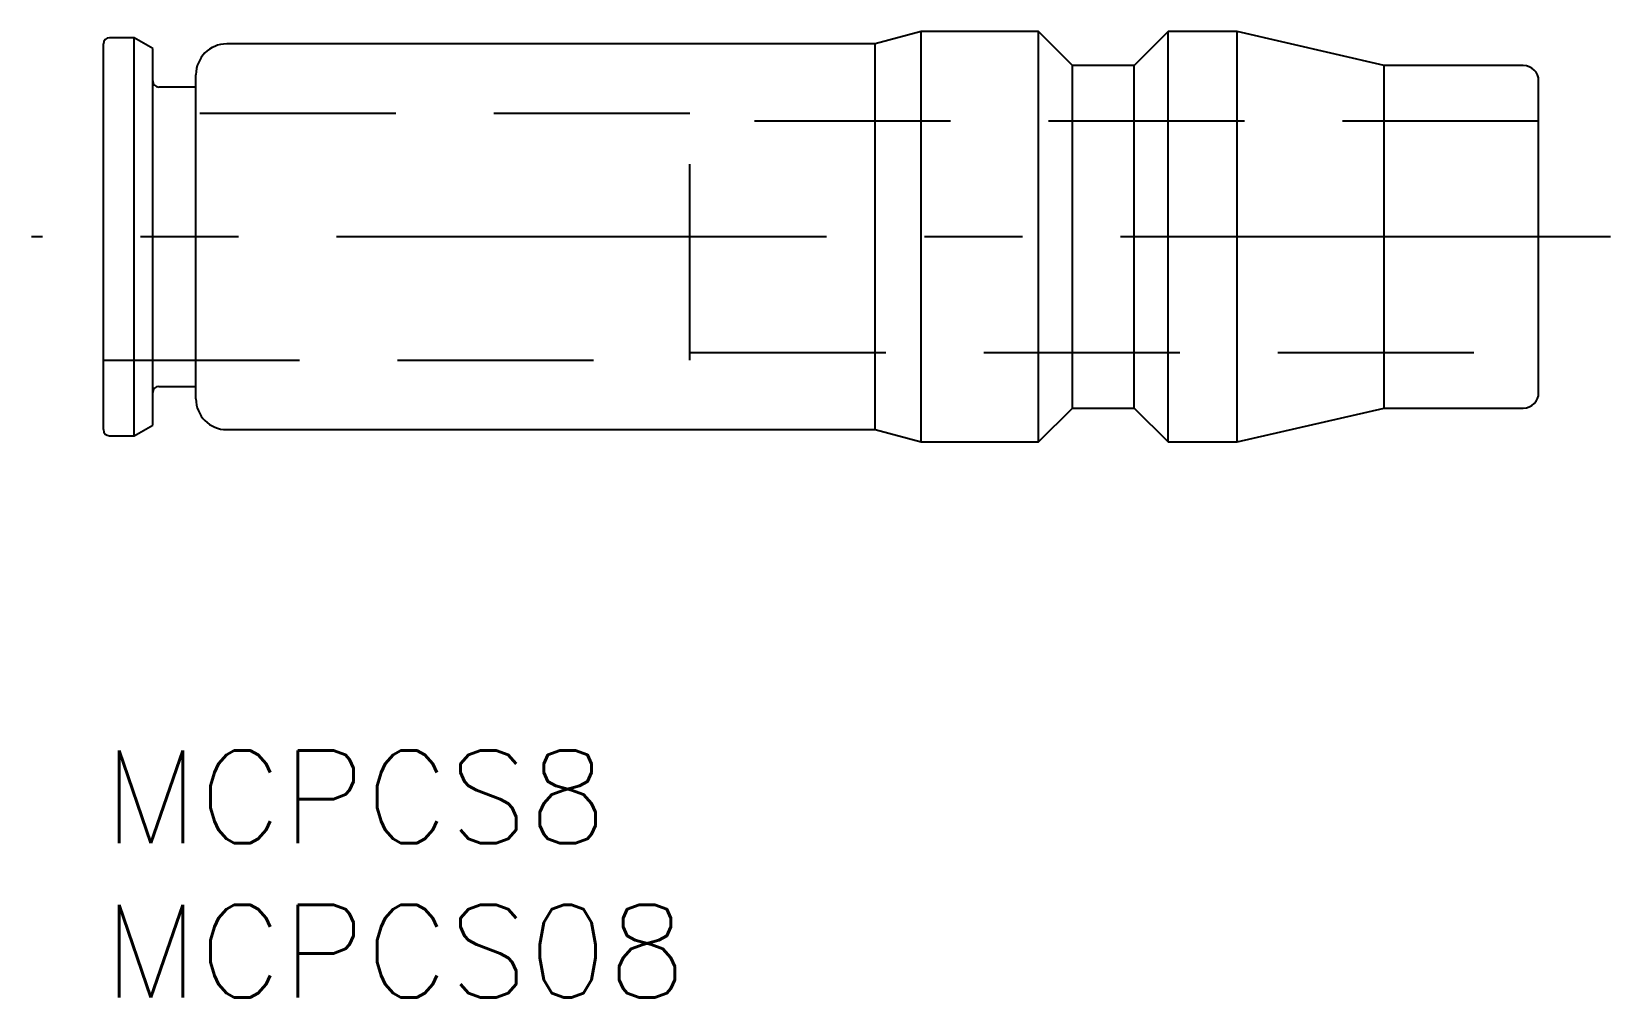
# Model space of a CAD drawing. Extents: x -2.3 to 48.8, y -8 to 23.3.
import ezdxf

# ---------------------------------------------------------------- set-up
doc = ezdxf.new("R2010")
doc.units = 0
doc.header["$LTSCALE"] = 0.5
doc.linetypes.add('CENTER', pattern=[50.8, 31.75, -6.35, 6.35, -6.35])
doc.linetypes.add('DASHED', pattern=[19.05, 12.7, -6.35])
for name, color, linetype in [('MSM_CENTER', 1, 'CENTER'), ('MSM_CONTINUOUS', 7, 'CONTINUOUS'), ('MSM_DASHED', 4, 'DASHED'), ('MSM_PART_NUMBER', 7, 'CONTINUOUS')]:
    doc.layers.add(name, color=color, linetype=linetype)
doc.styles.get("Standard").update_dxf_attribs({"font": 'txt.shx', "height": 3, "bigfont": 'bigfont.shx'})

msp = doc.modelspace()

# ---------------------------------------------------------------- linework, layer by layer
at = {"layer": 'MSM_CENTER'}
msp.add_line((48.825, 16.65), (-2.325, 16.65), dxfattribs=at)
at = {"layer": 'MSM_CONTINUOUS'}
for p, q in [((1, 23.1), (0.2, 23.1)), ((1, 10.2), (1, 23.1)), ((1.6, 22.754), (1, 23.1)), ((26.5, 23.3), (25, 22.9)), ((26.5, 10), (26.5, 23.3)), ((30.3, 23.3), (26.5, 23.3)), ((30.3, 10), (30.3, 23.3)), ((31.4, 22.2), (30.3, 23.3)), ((34.5, 23.3), (33.4, 22.2)), ((34.5, 10), (34.5, 23.3)), ((36.735, 23.3), (34.5, 23.3)), ((36.735, 10), (36.735, 23.3)), ((41.5, 22.2), (36.735, 23.3)), ((0, 10.4), (0, 22.9)), ((1.6, 10.546), (1.6, 22.754)), ((25, 22.9), (4, 22.9)), ((25, 10.4), (25, 22.9)), ((33.4, 22.2), (31.4, 22.2)), ((31.4, 11.1), (31.4, 22.2)), ((33.4, 11.1), (33.4, 22.2)), ((46, 22.2), (41.5, 22.2)), ((41.5, 11.1), (41.5, 22.2)), ((3, 21.5), (1.8, 21.5)), ((3, 11.4), (3, 21.9)), ((46.5, 11.6), (46.5, 21.7)), ((1.8, 11.8), (3, 11.8)), ((30.3, 10), (31.4, 11.1)), ((31.4, 11.1), (33.4, 11.1)), ((33.4, 11.1), (34.5, 10)), ((36.735, 10), (41.5, 11.1)), ((41.5, 11.1), (46, 11.1)), ((1, 10.2), (1.6, 10.546)), ((4, 10.4), (25, 10.4)), ((25, 10.4), (26.5, 10)), ((0.2, 10.2), (1, 10.2)), ((26.5, 10), (30.3, 10)), ((34.5, 10), (36.735, 10))]:
    msp.add_line(p, q, dxfattribs=at)
for centre, radius, start, end in [((0.2, 22.9), 0.2, 90, 180), ((4, 21.9), 1, 90, 180), ((46, 21.7), 0.5, 0, 90), ((1.8, 21.7), 0.2, 180, 270), ((1.8, 11.6), 0.2, 90, 180), ((4, 11.4), 1, 180, 270), ((46, 11.6), 0.5, 270, 0), ((0.2, 10.4), 0.2, 180, 270)]:
    msp.add_arc(centre, radius, start, end, dxfattribs=at)
at = {"layer": 'MSM_DASHED'}
for p, q in [((19, 20.65), (0, 20.65)), ((19, 12.65), (19, 20.65)), ((46.5, 20.4), (19, 20.4)), ((19, 12.9), (46.5, 12.9)), ((0, 12.65), (19, 12.65))]:
    msp.add_line(p, q, dxfattribs=at)

# ---------------------------------------------------------------- texts
at = {"layer": 'MSM_PART_NUMBER'}
for s, p in [('MCPCS8', (0, -3)), ('MCPCS08', (0, -8))]:
    msp.add_text(s, height=3, dxfattribs=at).set_placement(p)

doc.saveas('drawing.dxf')
